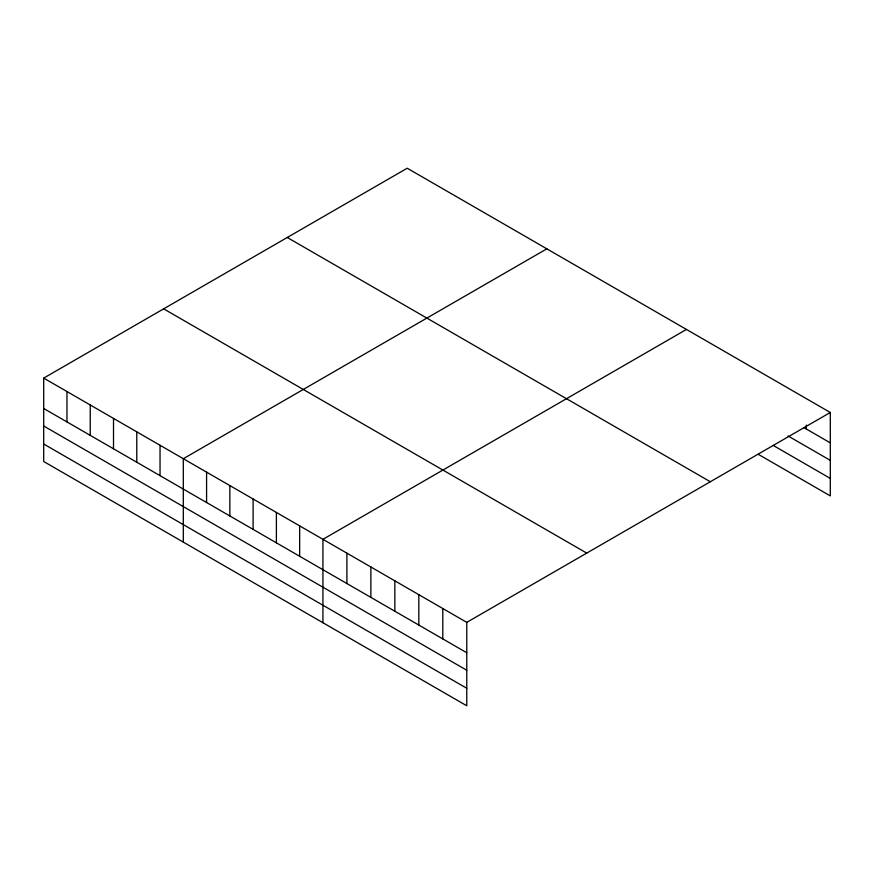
<?xml version="1.0" encoding="UTF-8"?>
<svg xmlns="http://www.w3.org/2000/svg" width="874" height="874" viewBox="0 0 874 874"><rect width="100%" height="100%" fill="white"/><g stroke="black" fill="none" stroke-linecap="round" stroke-linejoin="round"><path stroke-width="1.31" d="M43.7 378.103L466.771 622.364L466.771 705.777L43.7 461.516L43.7 378.103L407.229 168.223L830.3 412.484L830.3 495.897L758.381 454.371M546.84 248.828L183.311 458.719L183.311 542.12M686.451 329.443L322.932 539.324L322.932 622.725M466.771 622.364L830.3 412.484M804.047 427.703L830.3 442.867M788.064 435.973L830.3 460.358M773.217 445.434L830.3 478.395M287.262 237.488L710.333 481.749M163.667 308.85L586.738 553.111M43.7 408.486L466.771 652.747M43.7 425.988L466.771 670.249M43.7 444.014L466.771 688.275M806.331 425.059L806.331 429.025M442.801 608.523L442.801 638.905M418.821 594.681L418.821 625.063M394.851 580.839L394.851 611.221M370.871 566.997L370.871 597.379M346.902 553.166L346.902 583.537M299.662 525.886L299.662 556.257M276.392 512.448L276.392 542.83M253.121 499.021L253.121 529.393M229.851 485.583L229.851 515.955M206.581 472.146L206.581 502.528M160.04 445.281L160.04 475.653M136.781 431.843L136.781 462.226M113.511 418.417L113.511 448.788M90.24 404.979L90.24 435.35M66.97 391.541L66.97 421.923"/></g></svg>
